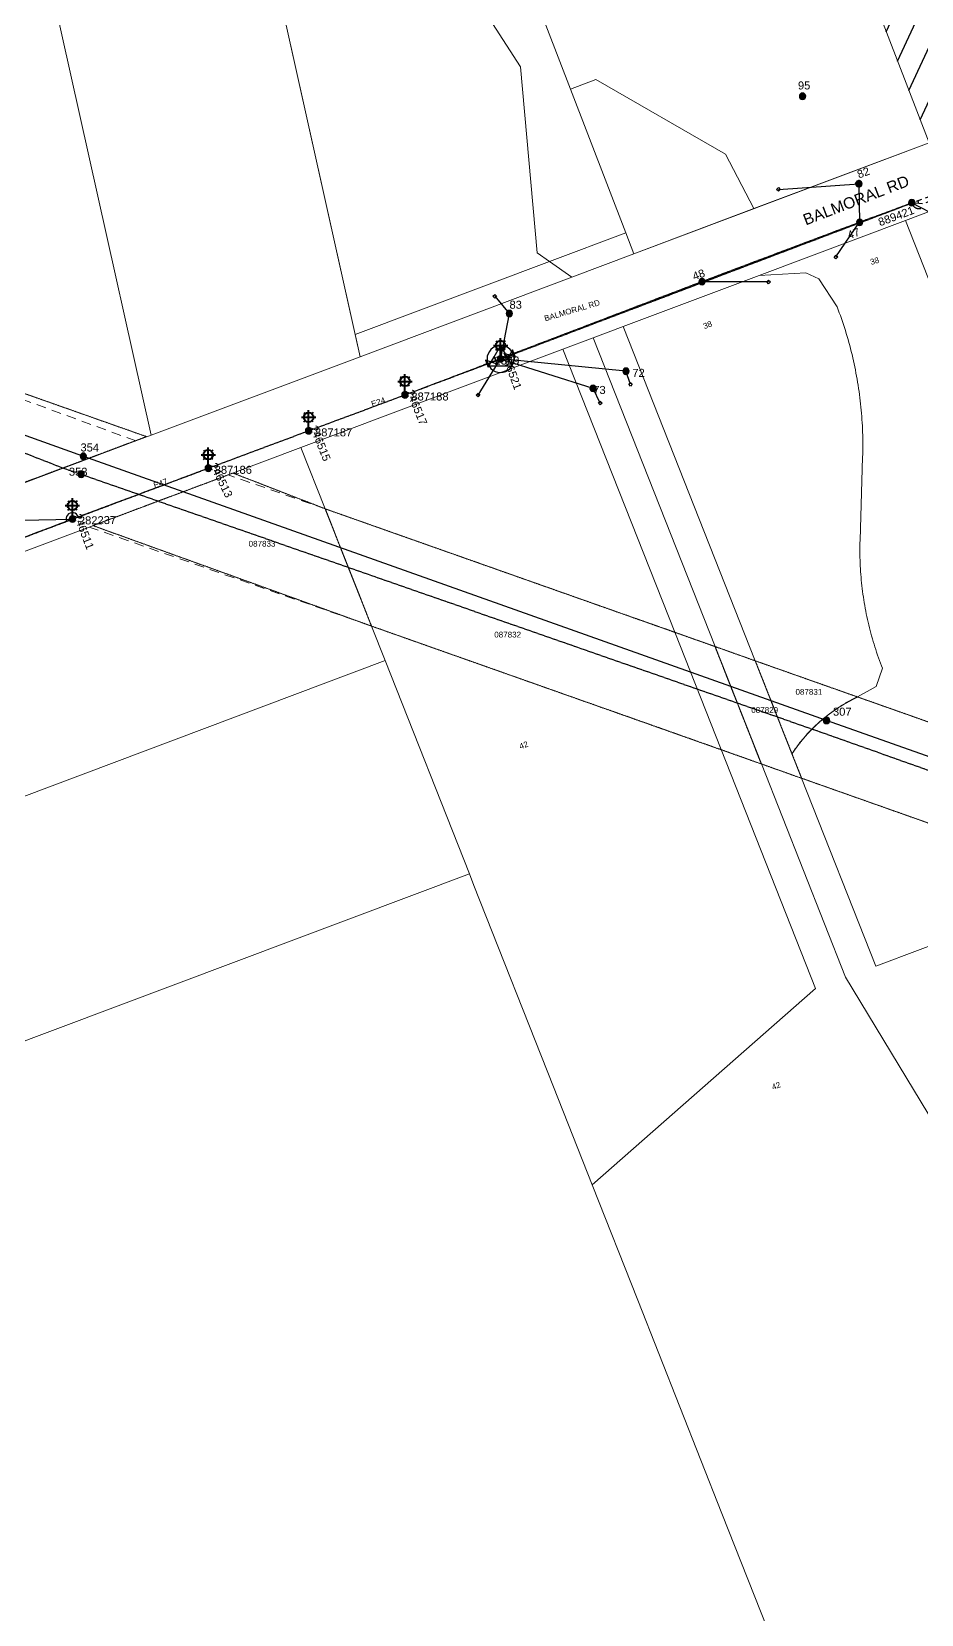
# Model space of a CAD drawing. Header units: metres. Extents: x 308616 to 310825, y 6264327 to 6267194.
# Drawn here: x 309333.1 to 309611.2, y 6266095.9 to 6266590.4 of the extents above; entities that cross this region are included whole.
import ezdxf
from ezdxf.enums import TextEntityAlignment as Align

# ---------------------------------------------------------------- set-up
doc = ezdxf.new("R2010")
doc.units = ezdxf.units.M
for name, pattern in [('Cable Exist OH', [1, 1, 0]), ('Cable Exist UG', [8.2, 4, -1.2, 1.8, -1.2]), ('Dash', [5, 3, -2]), ('HIDDEN', [0.375, 0.25, -0.125]), ('HIDDEN2', [0.1875, 0.125, -0.0625])]:
    doc.linetypes.add(name, pattern=pattern)
doc.layers.get('0').update_dxf_attribs({"color": 6})
for name, color, linetype in [('_User Miscellaneous1', 7, 'Continuous'), ('_User Miscellaneous9', 7, 'Continuous'), ('Equip_LV_EXT', 7, 'Continuous'), ('Equip_SP_SL_EXT', 7, 'Continuous'), ('Mains_HV_EXT', 7, 'Continuous'), ('Mains_LV_EXT', 7, 'Continuous'), ('Mains_TR_EXT', 7, 'Continuous'), ('Services_SP_EXT', 7, 'Continuous'), ('Sub_SP_TR_HV_LV_EXT', 7, 'Continuous'), ('SupportsOH_SP_TR_HV_LV_SL_EXT', 7, 'Continuous'), ('Trench_SP_EXT', 7, 'Continuous')]:
    doc.layers.add(name, color=color, linetype=linetype)
for name, color, linetype, lineweight in [('Cadastre Easements_SP_EXT', 7, 'Continuous', 5), ('Cadastre Land Parcels_SP_EXT', 7, 'Continuous', 5), ('Cadastre Other Property_SP_EXT', 7, 'HIDDEN', 5), ('Cadastre Roads_SP_EXT', 7, 'Continuous', 5)]:
    doc.layers.add(name, color=color, linetype=linetype, lineweight=lineweight)
doc.styles.add('iecARIAL', font='arial.ttf', dxfattribs={"height": 2})
doc.styles.add('POLE_LABEL', font='arial.ttf')
doc.styles.get("Standard").update_dxf_attribs({"font": 'arial.ttf'})
doc.linetypes.add('Cable P UG', pattern='A,6,-0.5,["P",Standard,S=1.7,R=0,X=0.5,Y=-1],-2.9', length=9.4)

# ---------------------------------------------------------------- blocks, each defined once
blk = doc.blocks.new('SUB_POLE_EXT')
blk.add_wipeout([(0, 4.22), (0.42, 4.2), (0.83, 4.14), (1.21, 4.05), (1.62, 3.9), (1.99, 3.72), (2.35, 3.51), (2.68, 3.26), (2.99, 2.99), (3.28, 2.66), (3.52, 2.34), (3.76, 1.92), (3.9, 1.62), (4.04, 1.23), (4.18, 0.63), (4.22, 0), (4.18, -0.61), (4.06, -1.15), (3.9, -1.62), (3.58, -2.24), (3.22, -2.73), (2.97, -3.01), (2.68, -3.26), (2.36, -3.5), (2, -3.72), (1.64, -3.89), (1.25, -4.03), (0.82, -4.14), (0.42, -4.2), (0, -4.22), (-0.41, -4.2), (-0.8, -4.15), (-1.21, -4.05), (-1.62, -3.9), (-1.99, -3.73), (-2.35, -3.51), (-2.68, -3.26), (-2.96, -3.02), (-3.23, -2.72), (-3.51, -2.35), (-3.71, -2.01), (-3.91, -1.6), (-4.05, -1.21), (-4.16, -0.76), (-4.22, -0.14), (-4.21, 0.39), (-4.14, 0.83), (-4.03, 1.27), (-3.9, 1.63), (-3.71, 2.02), (-3.5, 2.37), (-3.28, 2.67), (-2.99, 2.99), (-2.68, 3.27), (-2.33, 3.52), (-1.98, 3.73), (-1.63, 3.9), (-1.2, 4.05), (-0.78, 4.15), (-0.4, 4.21)])
blk.add_line((2.16, 0.48), (2.16, 0.48, 0))
blk.add_lwpolyline([(-4.22, 0, 1), (4.22, 0, 1)], format="xyb", close=True)
blk.add_lwpolyline([(2.14, 0.52), (0, 4.22), (-3.66, -2.11), (3.66, -2.11)], close=True)
for tag, height, flags, p in [('STREET_CODE', 0.2, 9, (1.5, 0)), ('ASSET_NUM', 2.5, 8, (2, 2)), ('CONSTRUCTED_VOLTAGE', 0.2, 9, (1.5, -0.2)), ('OPERATING_VOLTAGE', 0.2, 9, (1.5, -0.6)), ('OPERATED_BY', 0.2, 9, (1.5, -0.8)), ('ORIENTATION', 0.2, 9, (1.5, -1.2)), ('OWNED_BY', 0.2, 9, (1.5, -1.4)), ('SECONDARY_VOLTAGE', 0.2, 9, (1.5, -1.6)), ('STATE', 0.2, 9, (1.5, -1.8)), ('SUBSTATION_TYPE', 0.2, 9, (1.5, -2)), ('STREETNAME', 0.2, 9, (1.5, -2.8)), ('SUBURB', 0.2, 9, (1.5, -3)), ('Z', 0.2, 1, (1.5, -3.4)), ('NO_PHASES', 0.2, 9, (1.5, -0.4)), ('MAINTAINED_BY', 0.2, 9, (1.5, -1)), ('USAGE', 0.2, 9, (1.5, -2.2)), ('LEGEND', 0.2, 9, (1.5, -2.4)), ('LOCATION', 0.2, 9, (1.5, -2.6)), ('NOTES', 0.2, 9, (1.5, -3.2))]:
    blk.add_attdef(tag, text='', height=height, dxfattribs=dict(flags=flags)).set_placement(p, align=Align.MIDDLE_LEFT)
blk = doc.blocks.new('LV_OH_LINKS_DISTFUSE_EXT')
for p, q in [((0, 0), (0.96, 0)), ((3.84, 0), (4.8, 0))]:
    blk.add_line(p, q)
blk.add_lwpolyline([(3.84, -1.2), (3.84, 1.2), (0.96, -1.2), (0.96, 1.2)], close=True)
at = {"flags": 9}
for tag, p in [('ACTUAL_STATUS', (0, 0)), ('CONSTRUCTED_VOLTAGE', (0, -0.2)), ('OPERATING_VOLTAGE', (0, -0.6)), ('ORIENTATION', (0, -0.8)), ('OWNED_BY', (0, -1)), ('STATE', (0, -1.2)), ('SWITCH_TYPE', (0, -1.4)), ('NO_PHASES', (0, -0.4)), ('USAGE', (0, -1.6)), ('NOTES', (0, -1.8))]:
    blk.add_attdef(tag, text='', height=0.2, dxfattribs=at).set_placement(p, align=Align.MIDDLE_LEFT)
at = {"flags": 1}
blk.add_attdef('Z', (0, 0), '', height=0.2, dxfattribs=at)
blk = doc.blocks.new('SL_LANTERN_EXT')
at = {"lineweight": 40}
for p, q in [((-1.46, 5.68), (-1.06, 5.28)), ((0, 1.97), (0, 6.47)), ((1.46, 5.68), (1.06, 5.28)), ((-2.25, 4.22), (2.25, 4.22)), ((-1.46, 2.76), (-1.06, 3.16)), ((0, 0), (0, 2.72)), ((1.46, 2.76), (1.06, 3.16))]:
    blk.add_line(p, q, dxfattribs=at)
blk.add_circle((0, 4.22), 1.5, dxfattribs=at)
at = {"style": 'iecARIAL', "flags": 8}
blk.add_attdef('ASSET_NUM', (1.5, 1.5), '', height=2.5, dxfattribs=at)
for tag, p, height, flags in [('OPERATING_VOLTAGE', (0.98, -1.65), 0.2, 9), ('ORIENTATION', (0.98, -1.85), 0.2, 9), ('OWNED_BY', (0.98, -2.05), 0.2, 9), ('STATE', (0.98, -2.25), 0.2, 9), ('CONSTRUCTED_VOLTAGE', (0.98, -0.65), 0.2, 9), ('CONTROL_TYPE', (0.98, -0.85), 0.2, 9), ('LANTERN_PURPOSE', (0.98, -1.05), 0.2, 9), ('LANTERN_TYPE', (0.98, -1.25), 0.2, 9), ('NO_PHASES', (0.98, -1.45), 0.2, 9), ('USAGE', (0.98, -2.45), 0.2, 9), ('CEXIST', (0.98, -2.65), 0.2, 9), ('CNEW', (0.98, -2.85), 0.2, 9), ('CNUMBER', (0.98, -3.05), 0.2, 9), ('CREMOVE', (0.98, -3.25), 0.2, 9), ('CREPLACE', (0.98, -3.45), 0.2, 9), ('LKINGHEIGHT', (0.98, -3.65), 0.2, 9), ('LBRACKET', (0.98, -3.85), 0.2, 9), ('LBRACKETVOCAB', (0.98, -4.05), 0.2, 9), ('LCATEGORY', (0.98, -4.25), 0.2, 9), ('LCHARGE1', (0.98, -4.45), 0.2, 9), ('LCHARGE1PERCENT', (0.98, -4.65), 0.2, 9), ('LCHARGE2', (0.98, -4.85), 0.2, 9), ('LCHARGE2PERCENT', (0.98, -5.05), 0.2, 9), ('LNUMBER', (2.18, -3.25), 2.5, 8), ('STREETNAME', (0.98, -9.25), 0.2, 9), ('SUBURB', (0.98, -9.45), 0.2, 1), ('LCHARGE3', (0.98, -5.25), 0.2, 9), ('LCHARGE3PERCENT', (0.98, -5.45), 0.2, 9), ('LEXIST', (0.98, -5.65), 0.2, 9), ('LLAMP', (0.98, -5.85), 0.2, 9), ('LLAMPVOCAB', (0.98, -6.05), 0.2, 9), ('LMAST', (0.98, -6.25), 0.2, 9), ('LMASTVOCAB', (0.98, -6.45), 0.2, 9), ('LNEW', (0.98, -6.65), 0.2, 9), ('LANTNUMBER', (0.98, -6.85), 0.2, 9), ('LOUTREACH', (0.98, -7.25), 0.2, 9), ('LOUTREACHVOCAB', (0.98, -7.45), 0.2, 9), ('LRATECODE', (0.98, -7.65), 0.2, 9), ('LREMOVE', (0.98, -7.85), 0.2, 9), ('LREPLACE', (0.98, -8.05), 0.2, 9), ('LTYPE', (0.98, -8.25), 0.2, 9), ('LTYPEVOCAB', (0.98, -8.45), 0.2, 9), ('LEGEND', (0.98, -8.65), 0.2, 9), ('LOCATION', (0.98, -8.85), 0.2, 9), ('NOTES', (0.98, -9.05), 0.2, 9)]:
    blk.add_attdef(tag, p, '', height=height, dxfattribs=dict(flags=flags))
blk = doc.blocks.new('CCP_EXT')
blk.add_wipeout([(0, 0.57), (0.57, 0), (0, -0.57), (-0.57, 0)])
blk.add_lwpolyline([(-0.57, 0), (0, 0.57), (0.57, 0), (0, -0.57), (-0.57, 0)])
at = {"flags": 1}
blk.add_attdef('Z', (0, 0), '', height=0.2, dxfattribs=at)
at = {"flags": 9}
for tag, p in [('CCP_TYPE', (0, 0)), ('CONSTRUCTED_VOLTAGE', (0, -0.2)), ('OPERATING_VOLTAGE', (0, -0.6)), ('ORIENTATION', (0, -0.8)), ('OWNED_BY', (0, -1)), ('STATE', (0, -1.8)), ('NO_PHASES', (0, -0.4)), ('USAGE', (0, -1.2)), ('LEGEND', (0, -1.4)), ('LIFE_SUPPORT', (0, -1.6)), ('NOTES', (0, -2))]:
    blk.add_attdef(tag, text='', height=0.2, dxfattribs=at).set_placement(p, align=Align.MIDDLE_LEFT)
blk = doc.blocks.new('POLE_EXT')
blk.add_hatch(color=256).paths.add_polyline_path([(-1, 0, 1), (1, 0, 1)])
blk.add_lwpolyline([(-1, 0, 1), (1, 0, 1)], format="xyb", close=True)
for tag, height, flags, p in [('pNumber', 2.5, 8, (-17.84, 2.07)), ('OWNED_BY', 0.2, 9, (1.35, -0.4)), ('SPECIAL_USE', 0.2, 9, (1.35, -0.8)), ('STATE', 0.2, 9, (1.35, -1)), ('cLV', 0.2, 9, (1.35, -1.4)), ('hDepth', 0.2, 9, (1.35, -1.6)), ('hDia', 0.2, 9, (1.35, -1.8)), ('cHV', 0.2, 9, (1.35, -2)), ('cLinedev', 0.2, 9, (1.35, -3.4)), ('pExisting', 0.2, 9, (1.35, -3.8)), ('pFooting', 0.2, 9, (1.35, -4.4)), ('pNew', 0.2, 9, (1.35, -4.6)), ('pRelocate', 0.2, 9, (1.35, -5)), ('PARENT', 0.2, 9, (1.35, -0.6)), ('USAGE', 0.2, 9, (1.35, -1.2)), ('LBRACKET', 0.2, 9, (1.35, -2.2)), ('LExisting', 0.2, 9, (1.35, -2.4)), ('LANTNUMBER', 0.2, 9, (1.35, -2.6)), ('LOther', 0.2, 9, (1.35, -2.8)), ('LRemove', 0.2, 9, (1.35, -3)), ('LEGEND', 0.2, 9, (1.35, -3.2)), ('LOCATION', 0.2, 9, (1.35, -3.6)), ('PFNUMBER', 0.2, 9, (1.35, -4)), ('NEWPFNUMBER', 0.2, 9, (1.35, -4.2)), ('pRemove', 0.2, 9, (1.35, -5.2)), ('pReplace', 0.2, 9, (1.35, -5.4)), ('pStay', 0.2, 9, (1.35, -5.6)), ('pType', 0.2, 9, (1.35, -5.8)), ('cspan', 0.2, 9, (1.35, -6)), ('STREETNAME', 0.2, 9, (1.35, -6.2)), ('SUBURB', 0.2, 9, (1.35, -6.4)), ('OPERATED_BY', 0.2, 9, (1.36, -7.01)), ('NOTES', 0.2, 9, (1.35, -6.6)), ('MAINTAINED_BY', 0.2, 9, (1.36, -6.81))]:
    blk.add_attdef(tag, text='', height=height, dxfattribs=dict(flags=flags)).set_placement(p, align=Align.MIDDLE_LEFT)
at = {"style": 'POLE_LABEL'}
for tag, height, flags, p in [('STRUCTURE_PLANT_NUMBER', 0.2, 9, (1.35, 0.03)), ('ASSET_NUM', 2.5, 8, (2, 2)), ('STREET_CODE', 0.2, 9, (1.35, -0.2))]:
    blk.add_attdef(tag, text='', height=height, dxfattribs=dict(at, flags=flags)).set_placement(p, align=Align.MIDDLE_LEFT)
at = {"flags": 1}
blk.add_attdef('Z', (1.35, -7.33), '', height=0.2, dxfattribs=at)

msp = doc.modelspace()

# ---------------------------------------------------------------- hatches: boundary and pattern name
at = {"layer": '_User Miscellaneous1'}
h = msp.add_hatch(dxfattribs=at)
h.set_pattern_fill('JIS_WOOD', color=256, scale=10, angle=20, style=0)
h.paths.add_polyline_path([(309705.92, 6266590.27), (309602.97, 6266857.48), (309510.13, 6266824.34), (309613.64, 6266555.71)])

# ---------------------------------------------------------------- linework, layer by layer
at = {"layer": '_User Miscellaneous9', "linetype": 'Cable Exist OH'}
msp.add_lwpolyline([(309608.38, 6266536.89), (309591.95, 6266530.85)], dxfattribs=at)
at = {"layer": 'Cadastre Easements_SP_EXT', "linetype": 'Dash'}
msp.add_lwpolyline([(309074.56, 6266636.84), (309078.17, 6266627.41), (309105.42, 6266556.26), (309107.25, 6266551.5), (309140.07, 6266512.98), (309255.56, 6266470.76), (309322.39, 6266446.32), (309365.66, 6266462.56), (309245.88, 6266506.37), (309158.54, 6266538.31), (309134.25, 6266566.81), (309081.44, 6266628.78), (309074.56, 6266636.84)], close=True, dxfattribs=at)
msp.add_lwpolyline([(310074.02, 6266211.62), (310051.36, 6266220.14), (309929.07, 6266263.33), (309803.06, 6266307.79), (309676.99, 6266352.28), (309559.32, 6266393.82), (309546.73, 6266398.29), (309534.15, 6266402.78), (309424.86, 6266441.32), (309394.53, 6266451.95), (309351.06, 6266435.64), (309351.06, 6266435.64), (309439.35, 6266404.67), (309548.65, 6266366.09), (309561.22, 6266361.6), (309573.82, 6266357.12), (309666.33, 6266324.43), (309691.51, 6266315.54), (309817.6, 6266271), (309943.62, 6266226.48), (310029.33, 6266196.18), (310159.03, 6266150.78)], dxfattribs=at)
at = {"layer": 'Cadastre Land Parcels_SP_EXT', "linetype": 'Continuous'}
for points in [[(309705.92, 6266590.27), (309602.97, 6266857.48), (309510.13, 6266824.34), (309613.64, 6266555.71), (309705.92, 6266590.27)], [(309510.13, 6266824.34), (309469.54, 6266809.86), (309433.24, 6266796.91), (309417.26, 6266791.21), (309501.59, 6266572.43), (309509.48, 6266575.46), (309550.03, 6266552.1), (309558.85, 6266535.12), (309613.64, 6266555.71), (309510.13, 6266824.34)], [(309518.88, 6266527.56), (309501.59, 6266572.43), (309417.26, 6266791.21), (309384.09, 6266779.07), (309385.35, 6266760.55), (309405.71, 6266709.6), (309450.9, 6266648.84), (309455.12, 6266619.71), (309469.56, 6266604.81), (309485.97, 6266579.44), (309491.18, 6266521.3), (309494.99, 6266518.62), (309518.88, 6266527.56)], [(309494.99, 6266518.62), (309491.18, 6266521.3), (309485.97, 6266579.44), (309469.56, 6266604.81), (309455.12, 6266619.71), (309450.9, 6266648.84), (309405.71, 6266709.6), (309385.35, 6266760.55), (309384.09, 6266779.07), (309372.02, 6266774.66), (309434.25, 6266495.8), (309494.99, 6266518.62)], [(309435.8, 6266488.86), (309372.02, 6266774.66), (309306.64, 6266750.75), (309312.27, 6266725.47), (309331.53, 6266639.01), (309370.5, 6266464.37), (309435.8, 6266488.86)], [(309322.39, 6266446.32), (309365.66, 6266462.56), (309370.5, 6266464.37), (309331.53, 6266639.01), (309220.82, 6266598.51), (309245.88, 6266506.37), (309255.56, 6266470.75), (309267.78, 6266425.83), (309322.39, 6266446.32)], [(309558.85, 6266535.12), (309550.03, 6266552.1), (309509.48, 6266575.46), (309501.59, 6266572.43), (309518.88, 6266527.56), (309521.39, 6266521.04), (309558.85, 6266535.12)], [(309625.08, 6266538.46), (309606.24, 6266531.37), (309676.99, 6266352.28), (309685.2, 6266331.5), (309691.51, 6266315.54), (309774.2, 6266106.36), (309845.66, 6266132.93), (309868.99, 6266140.98), (309817.6, 6266271), (309803.06, 6266307.79), (309774.62, 6266379.76), (309698.98, 6266351.38), (309625.08, 6266538.46)], [(309521.39, 6266521.04), (309518.88, 6266527.56), (309494.99, 6266518.62), (309501.93, 6266513.72), (309521.39, 6266521.04)], [(309571.14, 6266365.27), (309571.48, 6266365.78), (309571.84, 6266366.28), (309572.19, 6266366.78), (309572.56, 6266367.28), (309572.93, 6266367.77), (309573.3, 6266368.26), (309573.68, 6266368.74), (309574.07, 6266369.22), (309574.47, 6266369.69), (309574.87, 6266370.15), (309575.28, 6266370.61), (309575.69, 6266371.07), (309576.11, 6266371.52), (309576.53, 6266371.97), (309576.96, 6266372.41), (309577.4, 6266372.84), (309577.84, 6266373.27), (309578.28, 6266373.69), (309578.73, 6266374.11), (309579.19, 6266374.52), (309579.65, 6266374.93), (309580.12, 6266375.32), (309580.59, 6266375.72), (309581.07, 6266376.11), (309581.55, 6266376.49), (309582.04, 6266376.86), (309582.53, 6266377.23), (309583.03, 6266377.59), (309583.53, 6266377.95), (309584.04, 6266378.3), (309584.55, 6266378.64), (309585.06, 6266378.98), (309585.58, 6266379.31), (309586.1, 6266379.63), (309586.63, 6266379.95), (309587.16, 6266380.26), (309587.7, 6266380.56), (309591.26, 6266382.55), (309597.16, 6266385.84), (309599.11, 6266391.48), (309598.78, 6266392.3), (309598.46, 6266393.14), (309598.15, 6266393.97), (309597.85, 6266394.81), (309597.56, 6266395.64), (309597.27, 6266396.49), (309596.99, 6266397.33), (309596.71, 6266398.18), (309596.45, 6266399.03), (309596.19, 6266399.88), (309595.94, 6266400.73), (309595.7, 6266401.59), (309595.46, 6266402.44), (309595.24, 6266403.3), (309595.02, 6266404.17), (309594.81, 6266405.03), (309594.6, 6266405.9), (309594.4, 6266406.76), (309594.22, 6266407.63), (309594.03, 6266408.5), (309593.86, 6266409.38), (309593.7, 6266410.25), (309593.54, 6266411.13), (309593.39, 6266412), (309593.25, 6266412.88), (309593.11, 6266413.76), (309592.98, 6266414.64), (309592.87, 6266415.52), (309592.76, 6266416.4), (309592.65, 6266417.29), (309592.56, 6266418.17), (309592.47, 6266419.06), (309592.39, 6266419.94), (309592.32, 6266420.83), (309592.26, 6266421.72), (309592.2, 6266422.61), (309592.16, 6266423.49), (309592.12, 6266424.38), (309592.08, 6266425.27), (309592.06, 6266426.16), (309592.04, 6266427.05), (309592.04, 6266427.94), (309592.04, 6266428.83), (309592.04, 6266429.72), (309592.06, 6266430.61), (309592.08, 6266431.5), (309592.89, 6266457.47), (309592.92, 6266458.45), (309592.94, 6266459.43), (309592.95, 6266460.41), (309592.95, 6266461.38), (309592.94, 6266462.36), (309592.93, 6266463.34), (309592.91, 6266464.32), (309592.88, 6266465.3), (309592.84, 6266466.28), (309592.8, 6266467.26), (309592.74, 6266468.23), (309592.68, 6266469.21), (309592.61, 6266470.19), (309592.54, 6266471.16), (309592.45, 6266472.14), (309592.36, 6266473.11), (309592.26, 6266474.09), (309592.15, 6266475.06), (309592.03, 6266476.03), (309591.91, 6266477), (309591.78, 6266477.97), (309591.63, 6266478.94), (309591.49, 6266479.91), (309591.33, 6266480.87), (309591.17, 6266481.84), (309590.99, 6266482.8), (309590.81, 6266483.76), (309590.63, 6266484.72), (309590.43, 6266485.68), (309590.23, 6266486.64), (309590.02, 6266487.6), (309589.8, 6266488.55), (309589.57, 6266489.5), (309589.34, 6266490.45), (309589.09, 6266491.4), (309588.84, 6266492.35), (309588.59, 6266493.29), (309588.32, 6266494.23), (309588.05, 6266495.17), (309587.77, 6266496.11), (309587.48, 6266497.04), (309587.18, 6266497.98), (309586.88, 6266498.91), (309586.57, 6266499.83), (309586.25, 6266500.76), (309585.92, 6266501.68), (309585.59, 6266502.6), (309585.25, 6266503.52), (309584.9, 6266504.43), (309579.21, 6266513.23), (309575.12, 6266515.09), (309560.51, 6266514.22), (309518.05, 6266498.3), (309559.32, 6266393.82), (309570.8, 6266364.76), (309571.14, 6266365.27)], [(309573.82, 6266357.13), (309559.32, 6266393.82), (309518.05, 6266498.3), (309508.61, 6266494.78), (309546.73, 6266398.29), (309561.22, 6266361.6), (309587.56, 6266294.93), (309715.12, 6266084.4), (309721.04, 6266086.6), (309774.2, 6266106.36), (309691.51, 6266315.54), (309685.2, 6266331.5), (309666.33, 6266324.43), (309596.99, 6266298.45), (309573.82, 6266357.13)], [(309653.39, 6266061.44), (309715.12, 6266084.4), (309587.56, 6266294.93), (309561.22, 6266361.6), (309546.73, 6266398.29), (309508.61, 6266494.78), (309499.19, 6266491.24), (309534.15, 6266402.78), (309548.65, 6266366.09), (309578.16, 6266291.42), (309508.36, 6266230.05), (309522.59, 6266194.05), (309548.91, 6266127.43), (309575.24, 6266060.81), (309585.01, 6266036.08), (309653.39, 6266061.44)], [(309443.59, 6266393.92), (309439.35, 6266404.67), (309424.86, 6266441.32), (309417.28, 6266460.49), (309394.53, 6266451.95), (309351.06, 6266435.64), (309228.6, 6266389.67), (309236.84, 6266368.86), (309243.86, 6266349.09), (309254.64, 6266322.94), (309443.59, 6266393.92)], [(309469.93, 6266327.3), (309443.59, 6266393.92), (309254.64, 6266322.94), (309257.11, 6266316.94), (309271.18, 6266286.42), (309286.22, 6266258.3), (309469.93, 6266327.3)]]:
    msp.add_lwpolyline(points, close=True, dxfattribs=at)
msp.add_lwpolyline([(309676.99, 6266352.28), (309606.24, 6266531.37), (309606.24, 6266531.37), (309560.51, 6266514.22), (309575.12, 6266515.09), (309579.21, 6266513.23), (309584.9, 6266504.43), (309585.25, 6266503.52), (309585.59, 6266502.6), (309585.92, 6266501.68), (309586.25, 6266500.76), (309586.57, 6266499.83), (309586.88, 6266498.91), (309587.18, 6266497.98), (309587.48, 6266497.04), (309587.77, 6266496.11), (309588.05, 6266495.17), (309588.32, 6266494.23), (309588.59, 6266493.29), (309588.84, 6266492.35), (309589.09, 6266491.4), (309589.34, 6266490.45), (309589.57, 6266489.5), (309589.8, 6266488.55), (309590.02, 6266487.6), (309590.23, 6266486.64), (309590.43, 6266485.68), (309590.63, 6266484.72), (309590.81, 6266483.76), (309590.99, 6266482.8), (309591.17, 6266481.84), (309591.33, 6266480.87), (309591.49, 6266479.91), (309591.63, 6266478.94), (309591.78, 6266477.97), (309591.91, 6266477), (309592.03, 6266476.03), (309592.15, 6266475.06), (309592.26, 6266474.09), (309592.36, 6266473.11), (309592.45, 6266472.14), (309592.54, 6266471.16), (309592.61, 6266470.19), (309592.68, 6266469.21), (309592.74, 6266468.23), (309592.8, 6266467.26), (309592.84, 6266466.28), (309592.88, 6266465.3), (309592.91, 6266464.32), (309592.93, 6266463.34), (309592.94, 6266462.36), (309592.95, 6266461.38), (309592.95, 6266460.41), (309592.94, 6266459.43), (309592.92, 6266458.45), (309592.89, 6266457.47), (309592.08, 6266431.5), (309592.06, 6266430.61), (309592.04, 6266429.72), (309592.04, 6266428.83), (309592.04, 6266427.94), (309592.04, 6266427.05), (309592.06, 6266426.16), (309592.08, 6266425.27), (309592.12, 6266424.38), (309592.16, 6266423.49), (309592.2, 6266422.61), (309592.26, 6266421.72), (309592.32, 6266420.83), (309592.39, 6266419.94), (309592.47, 6266419.06), (309592.56, 6266418.17), (309592.65, 6266417.29), (309592.76, 6266416.4), (309592.87, 6266415.52), (309592.98, 6266414.64), (309593.11, 6266413.76), (309593.25, 6266412.88), (309593.39, 6266412), (309593.54, 6266411.13), (309593.7, 6266410.25), (309593.86, 6266409.38), (309594.03, 6266408.5), (309594.22, 6266407.63), (309594.4, 6266406.76), (309594.6, 6266405.9), (309594.81, 6266405.03), (309595.02, 6266404.17), (309595.24, 6266403.3), (309595.46, 6266402.44), (309595.7, 6266401.59), (309595.94, 6266400.73), (309596.19, 6266399.88), (309596.45, 6266399.03), (309596.71, 6266398.18), (309596.99, 6266397.33), (309597.27, 6266396.49), (309597.56, 6266395.64), (309597.85, 6266394.81), (309598.15, 6266393.97), (309598.46, 6266393.14), (309598.78, 6266392.3), (309599.11, 6266391.48), (309597.16, 6266385.84), (309591.26, 6266382.55), (309587.7, 6266380.56), (309587.16, 6266380.26), (309586.63, 6266379.95), (309586.1, 6266379.63), (309585.58, 6266379.31), (309585.06, 6266378.98), (309584.55, 6266378.64), (309584.04, 6266378.3), (309583.53, 6266377.95), (309583.03, 6266377.59), (309582.53, 6266377.23), (309582.04, 6266376.86), (309581.55, 6266376.49), (309581.07, 6266376.11), (309580.59, 6266375.72), (309580.12, 6266375.32), (309579.65, 6266374.93), (309579.19, 6266374.52), (309578.73, 6266374.11), (309578.28, 6266373.69), (309577.84, 6266373.27), (309577.4, 6266372.84), (309576.96, 6266372.41), (309576.53, 6266371.97), (309576.11, 6266371.52), (309575.69, 6266371.07), (309575.28, 6266370.61), (309574.87, 6266370.15), (309574.47, 6266369.69), (309574.07, 6266369.22), (309573.68, 6266368.74), (309573.3, 6266368.26), (309572.93, 6266367.77), (309572.56, 6266367.28), (309572.19, 6266366.78), (309571.84, 6266366.28), (309571.48, 6266365.78), (309571.14, 6266365.27), (309570.8, 6266364.76), (309573.82, 6266357.12), (309596.99, 6266298.45), (309666.33, 6266324.43)], dxfattribs=at)
at = {"layer": 'Cadastre Other Property_SP_EXT', "linetype": 'HIDDEN2'}
for points in [[(309074.71, 6266636.51), (309106.9, 6266552.49), (309140.93, 6266512.55), (309325.28, 6266447.5), (309368.98, 6266463.89), (309158.53, 6266538.16), (309074.71, 6266636.51)], [(309352.26, 6266436.07), (309439.35, 6266404.67), (309424.86, 6266441.32), (309396.04, 6266452.49), (309352.26, 6266436.07)], [(309424.86, 6266441.32), (309439.35, 6266404.67), (309561.22, 6266361.6), (309546.73, 6266398.29), (309424.86, 6266441.32)], [(309546.73, 6266398.29), (309561.22, 6266361.6), (309573.82, 6266357.12), (309559.32, 6266393.82), (309546.73, 6266398.29)]]:
    msp.add_lwpolyline(points, close=True, dxfattribs=at)
for points in [[(309559.32, 6266393.82), (309570.8, 6266364.76), (309570.8, 6266364.76, -0.136228), (309591.26, 6266382.55), (309591.26, 6266382.55), (309559.32, 6266393.82)], [(309666.33, 6266324.43), (309685.2, 6266331.5), (309676.99, 6266352.28), (309591.26, 6266382.55), (309591.26, 6266382.55, 0.136679), (309570.8, 6266364.76), (309570.8, 6266364.76), (309573.82, 6266357.13), (309666.33, 6266324.43)]]:
    msp.add_lwpolyline(points, format="xyb", close=True, dxfattribs=at)
at = {"layer": 'Mains_HV_EXT', "linetype": 'Cable Exist UG'}
msp.add_lwpolyline([(309640.08, 6266547.25), (309624.02, 6266541.26), (309611.62, 6266536.6), (309608.27, 6266536.98)], dxfattribs=at)
at = {"layer": 'Mains_HV_EXT', "linetype": 'Continuous'}
msp.add_lwpolyline([(309610.26, 6266536.8, 0.329794), (309610.16, 6266537.61)], format="xyb", dxfattribs=at)
at = {"layer": 'Mains_LV_EXT', "linetype": 'Cable Exist UG'}
msp.add_lwpolyline([(309624.49, 6266540.34), (309626.76, 6266541.15), (309626.76, 6266541.15), (309623.93, 6266542.41), (309608.2, 6266536.9)], dxfattribs=at)
at = {"layer": 'Mains_LV_EXT', "linetype": 'Cable Exist OH'}
for points in [[(309419.67, 6266465.71), (309449.79, 6266476.92)], [(309388.31, 6266454.01), (309419.67, 6266465.71)], [(309345.84, 6266438.08), (309388.31, 6266454.01)], [(309317.06, 6266427.27), (309345.84, 6266438.08)]]:
    msp.add_lwpolyline(points, dxfattribs=at)
at = {"layer": 'Mains_LV_EXT', "linetype": 'Continuous'}
msp.add_lwpolyline([(309347.71, 6266438.78, 1.024224), (309343.97, 6266437.37)], format="xyb", dxfattribs=at)
at = {"layer": 'Services_SP_EXT'}
for points in [[(309617.05, 6266532.37), (309608.2, 6266536.9)], [(309305.65, 6266444.83), (309308.96, 6266437.4), (309345.84, 6266438.08)]]:
    msp.add_lwpolyline(points, dxfattribs=at)
at = {"layer": 'Trench_SP_EXT', "linetype": 'Cable Exist UG'}
msp.add_lwpolyline([(309608.27, 6266536.98, 0.449084), (309611.05, 6266535.21)], format="xyb", dxfattribs=at)

# ---------------------------------------------------------------- block references
at = {"layer": 'Equip_SP_SL_EXT'}
ref = msp.add_blockref('SL_LANTERN_EXT', (309449.79, 6266476.92), dxfattribs=at)
ref.add_attrib('ASSET_NUM', '246517', dxfattribs={"layer": '0', "height": 2.5, "rotation": 292.2902, "style": 'iecARIAL'}).set_placement((309451.29, 6266478.42), align=Align.MIDDLE_LEFT)
ref = msp.add_blockref('SL_LANTERN_EXT', (309419.67, 6266465.71), dxfattribs=at)
ref.add_attrib('ASSET_NUM', '246515', dxfattribs={"layer": '0', "height": 2.5, "rotation": 292.0134, "style": 'iecARIAL'}).set_placement((309421.17, 6266467.21), align=Align.MIDDLE_LEFT)
ref = msp.add_blockref('SL_LANTERN_EXT', (309388.29, 6266454), dxfattribs=at)
ref.add_attrib('ASSET_NUM', '246513', dxfattribs={"layer": '0', "height": 2.5, "rotation": 296.3388, "style": 'iecARIAL'}).set_placement((309389.79, 6266455.5), align=Align.MIDDLE_LEFT)
ref = msp.add_blockref('SL_LANTERN_EXT', (309345.84, 6266438.15), dxfattribs=at)
ref.add_attrib('ASSET_NUM', '246511', dxfattribs={"layer": '0', "height": 2.5, "rotation": 291.0379, "style": 'iecARIAL'}).set_placement((309347.34, 6266439.65), align=Align.MIDDLE_LEFT)
at = {"layer": 'Sub_SP_TR_HV_LV_EXT'}
ref = msp.add_blockref('SUB_POLE_EXT', (309479.68, 6266488.15), dxfattribs=at)
ref.add_attrib('ASSET_NUM', '2365', dxfattribs={"layer": '0', "height": 2.5}).set_placement((309481.68, 6266488.9), align=Align.TOP_CENTER)
at = {"layer": 'SupportsOH_SP_TR_HV_LV_SL_EXT'}
ref = msp.add_blockref('POLE_EXT', (309574.1, 6266570.23), dxfattribs=at)
ref.add_attrib('ASSET_NUM', '95', dxfattribs={"layer": '0', "height": 2.5, "style": 'POLE_LABEL'}).set_placement((309576.54, 6266573.62), align=Align.MIDDLE_RIGHT)
ref = msp.add_blockref('POLE_EXT', (309591.69, 6266542.91), dxfattribs=dict(at, rotation=20.60113019495395))
ref.add_attrib('ASSET_NUM', '82', dxfattribs={"layer": '0', "height": 2.5, "rotation": 20.6011, "style": 'POLE_LABEL'}).set_placement((309594.94, 6266547.04), align=Align.MIDDLE_RIGHT)
ref = msp.add_blockref('POLE_EXT', (309608.27, 6266536.98), dxfattribs=at)
ref.add_attrib('ASSET_NUM', '889421', dxfattribs={"layer": '0', "height": 2.5, "rotation": 20.2019, "style": 'POLE_LABEL'}).set_placement((309597.89, 6266530.77), align=Align.MIDDLE_LEFT)
ref = msp.add_blockref('POLE_EXT', (309591.95, 6266530.85), dxfattribs=at)
ref.add_attrib('ASSET_NUM', '47', dxfattribs={"layer": '0', "height": 2.5, "rotation": 20.2019, "style": 'POLE_LABEL'}).set_placement((309587.78, 6266527.83), align=Align.TOP_LEFT)
ref = msp.add_blockref('POLE_EXT', (309542.67, 6266512.3), dxfattribs=at)
ref.add_attrib('ASSET_NUM', '48', dxfattribs={"layer": '0', "height": 2.5, "rotation": 20.2019, "style": 'POLE_LABEL'}).set_placement((309539.37, 6266515.01), align=Align.TOP_LEFT)
ref = msp.add_blockref('POLE_EXT', (309482.42, 6266502.34), dxfattribs=at)
ref.add_attrib('ASSET_NUM', '83', dxfattribs={"layer": '0', "height": 2.5, "style": 'POLE_LABEL'}).set_placement((309484.42, 6266503.09), align=Align.BOTTOM_CENTER)
ref = msp.add_blockref('POLE_EXT', (309449.79, 6266476.92), dxfattribs=at)
ref.add_attrib('ASSET_NUM', '887188', dxfattribs={"layer": '0', "height": 2.5, "style": 'POLE_LABEL'}).set_placement((309451.79, 6266477.67), align=Align.TOP_LEFT)
ref = msp.add_blockref('POLE_EXT', (309419.67, 6266465.71), dxfattribs=at)
ref.add_attrib('ASSET_NUM', '887187', dxfattribs={"layer": '0', "height": 2.5, "style": 'POLE_LABEL'}).set_placement((309421.67, 6266466.46), align=Align.TOP_LEFT)
ref = msp.add_blockref('POLE_EXT', (309349.25, 6266457.74), dxfattribs=at)
ref.add_attrib('ASSET_NUM', '354', dxfattribs={"layer": '0', "height": 2.5, "rotation": 359.7351, "style": 'POLE_LABEL'}).set_placement((309351.25, 6266458.49), align=Align.BOTTOM_CENTER)
ref = msp.add_blockref('POLE_EXT', (309348.56, 6266452.15), dxfattribs=at)
ref.add_attrib('ASSET_NUM', '353', dxfattribs={"layer": '0', "height": 2.5, "rotation": 359.8439, "style": 'POLE_LABEL'}).set_placement((309350.56, 6266452.9), align=Align.MIDDLE_RIGHT)
ref = msp.add_blockref('POLE_EXT', (309388.31, 6266454.01), dxfattribs=at)
ref.add_attrib('ASSET_NUM', '887186', dxfattribs={"layer": '0', "height": 2.5, "style": 'POLE_LABEL'}).set_placement((309390.31, 6266454.76), align=Align.TOP_LEFT)
ref = msp.add_blockref('POLE_EXT', (309345.84, 6266438.15), dxfattribs=at)
ref.add_attrib('ASSET_NUM', '282237', dxfattribs={"layer": '0', "height": 2.5, "rotation": 1, "style": 'POLE_LABEL'}).set_placement((309347.84, 6266438.9), align=Align.TOP_LEFT)
ref = msp.add_blockref('POLE_EXT', (309581.58, 6266375.2), dxfattribs=at)
ref.add_attrib('ASSET_NUM', '307', dxfattribs={"layer": '0', "height": 2.5, "rotation": 359.4287, "style": 'POLE_LABEL'}).set_placement((309583.58, 6266375.95), align=Align.BOTTOM_LEFT)

# ---------------------------------------------------------------- texts
at = {"layer": 'Cadastre Land Parcels_SP_EXT'}
for s, rotation, p in [('38', 16.4845, (309595.55, 6266517.51)), ('38', 20.5497, (309543.41, 6266497.45)), ('42', 20.5703, (309485.93, 6266366.13)), ('42', 20.7486, (309564.86, 6266259.69))]:
    msp.add_text(s, height=1.8, rotation=rotation, dxfattribs=at).set_placement(p)
at = {"layer": 'Cadastre Other Property_SP_EXT'}
for s, p in [('087833', (309400.93, 6266429.51)), ('087832', (309477.71, 6266401.12)), ('087831', (309571.89, 6266383.21)), ('087829', (309558.07, 6266377.56))]:
    msp.add_text(s, height=1.8, dxfattribs=at).set_placement(p)
at = {"layer": 'Cadastre Roads_SP_EXT'}
for height, rotation, p in [(3.5, 21, (309575.1, 6266529.85)), (1.8, 16.4493, (309493.66, 6266499.9))]:
    msp.add_text('BALMORAL RD', height=height, rotation=rotation, dxfattribs=at).set_placement(p)
at = {"layer": 'Mains_LV_EXT'}
for s, rotation, p in [('E24', 19.4424, (309439.63, 6266473.12)), ('E47', 19.3132, (309371.56, 6266447.72))]:
    msp.add_text(s, height=1.8, rotation=rotation, dxfattribs=at).set_placement(p)

# ---------------------------------------------------------------- next in the draw order: linework, layer by layer
at = {"layer": 'Cadastre Land Parcels_SP_EXT', "linetype": 'Continuous'}
for points in [[(309501.93, 6266513.72), (309494.99, 6266518.62), (309434.25, 6266495.8), (309435.8, 6266488.86), (309501.93, 6266513.72)], [(309578.16, 6266291.42), (309548.65, 6266366.09), (309534.15, 6266402.78), (309499.19, 6266491.24), (309417.28, 6266460.49), (309424.86, 6266441.32), (309439.35, 6266404.67), (309443.59, 6266393.92), (309469.93, 6266327.3), (309471.37, 6266323.59), (309496.24, 6266260.67), (309508.36, 6266230.05), (309578.16, 6266291.42)]]:
    msp.add_lwpolyline(points, close=True, dxfattribs=at)

# ---------------------------------------------------------------- next in the draw order: block references
at = {"layer": 'Equip_LV_EXT'}
for p, rotation in [((309480.3, 6266488.5), 20.91024635614391), ((309479, 6266488.01), 200.5447648828645)]:
    msp.add_blockref('LV_OH_LINKS_DISTFUSE_EXT', p, dxfattribs=dict(at, rotation=rotation))
at = {"layer": 'Equip_SP_SL_EXT'}
ref = msp.add_blockref('SL_LANTERN_EXT', (309479.68, 6266488.15), dxfattribs=at)
ref.add_attrib('ASSET_NUM', '246521', dxfattribs={"layer": '0', "height": 2.5, "rotation": 290.3417, "style": 'iecARIAL'}).set_placement((309481.18, 6266489.65), align=Align.MIDDLE_LEFT)
at = {"layer": 'Services_SP_EXT'}
for p in [(309566.57, 6266541.11), (309563.46, 6266512.23)]:
    msp.add_blockref('CCP_EXT', p, dxfattribs=at)
at = {"layer": 'Services_SP_EXT', "rotation": 90.0000000000002}
msp.add_blockref('CCP_EXT', (309584.51, 6266520.03), dxfattribs=at)
at = {"layer": 'SupportsOH_SP_TR_HV_LV_SL_EXT'}
ref = msp.add_blockref('POLE_EXT', (309479.68, 6266488.15), dxfattribs=at)
ref.add_attrib('ASSET_NUM', '49', dxfattribs={"layer": '0', "height": 2.5, "rotation": 0.5086, "style": 'POLE_LABEL'}).set_placement((309481.68, 6266488.9), align=Align.TOP_LEFT)

# ---------------------------------------------------------------- next in the draw order: block references
at = {"layer": 'Services_SP_EXT'}
for p in [(309566.57, 6266541.11), (309563.46, 6266512.23), (309477.85, 6266507.76), (309520.31, 6266480.24), (309472.68, 6266476.87), (309510.85, 6266474.36)]:
    msp.add_blockref('CCP_EXT', p, dxfattribs=at)
at = {"layer": 'Services_SP_EXT', "rotation": 90.0000000000002}
msp.add_blockref('CCP_EXT', (309584.51, 6266520.03), dxfattribs=at)

# ---------------------------------------------------------------- next in the draw order: linework, layer by layer
at = {"layer": '_User Miscellaneous9', "linetype": 'Cable Exist OH'}
msp.add_lwpolyline([(309591.95, 6266530.85), (309542.67, 6266512.3)], dxfattribs=at)
at = {"layer": 'Services_SP_EXT'}
for points in [[(309566.57, 6266541.11), (309591.69, 6266542.91), (309591.95, 6266530.85)], [(309584.51, 6266520.03), (309591.95, 6266530.85)], [(309563.46, 6266512.23), (309542.67, 6266512.3)]]:
    msp.add_lwpolyline(points, dxfattribs=at)

# ---------------------------------------------------------------- next in the draw order: block references
for p in [(309477.85, 6266507.76), (309520.31, 6266480.24), (309472.68, 6266476.87), (309510.85, 6266474.36)]:
    msp.add_blockref('CCP_EXT', p, dxfattribs=at)

# ---------------------------------------------------------------- next in the draw order: linework, layer by layer
at = {"layer": 'Cadastre Roads_SP_EXT', "linetype": 'Continuous'}
for points in [[(309798.19, 6266624.91), (309705.92, 6266590.27), (309613.64, 6266555.71), (309521.39, 6266521.04), (309501.93, 6266513.72), (309435.8, 6266488.86), (309370.5, 6266464.37), (309365.66, 6266462.56), (309322.39, 6266446.32)], [(309228.6, 6266389.67), (309351.06, 6266435.64), (309394.53, 6266451.95), (309417.28, 6266460.49), (309499.19, 6266491.24), (309508.61, 6266494.78), (309518.05, 6266498.3), (309560.51, 6266514.22), (309606.24, 6266531.37), (309625.08, 6266538.46), (309644.01, 6266545.56), (309662.91, 6266552.66), (309681.8, 6266559.75), (309700.69, 6266566.84), (309776.32, 6266595.23)]]:
    msp.add_lwpolyline(points, dxfattribs=at)
at = {"layer": 'Mains_HV_EXT', "linetype": 'Cable Exist OH'}
for points in [[(309479.68, 6266488.15), (309608.4, 6266536.92)], [(309288.09, 6266416.36), (309317.03, 6266427.26), (309345.84, 6266438.15), (309388.31, 6266454.01), (309419.67, 6266465.71), (309449.79, 6266476.92), (309479.68, 6266488.15)]]:
    msp.add_lwpolyline(points, dxfattribs=at)
at = {"layer": 'Mains_HV_EXT', "linetype": 'Cable P UG'}
msp.add_lwpolyline([(310825.07, 6265935.77), (310824.95, 6265935.82), (310575.32, 6266023.92), (310381.71, 6266092.75), (310196.87, 6266158.16), (310011.9, 6266223.56), (309800.05, 6266298.02), (309581.62, 6266375.21), (309349.07, 6266457.76), (309145.99, 6266530.57)], dxfattribs=at)
at = {"layer": 'Mains_LV_EXT', "linetype": 'Cable Exist OH'}
for points in [[(309542.67, 6266512.3), (309479.64, 6266488.24)], [(309449.79, 6266476.92), (309479.64, 6266488.24)]]:
    msp.add_lwpolyline(points, dxfattribs=at)
at = {"layer": 'Mains_TR_EXT', "linetype": 'Cable Exist OH'}
msp.add_lwpolyline([(309146.06, 6266530.51), (309342.78, 6266454.14), (309579.86, 6266371.56), (309798.02, 6266294.07), (310380.24, 6266088.99), (310823.63, 6265931.81)], dxfattribs=at)
at = {"layer": 'Services_SP_EXT'}
for points in [[(309477.85, 6266507.76), (309482.42, 6266502.34), (309479.65, 6266488.34)], [(309472.68, 6266476.87), (309479.64, 6266488.24)], [(309520.31, 6266480.24), (309518.89, 6266484.31), (309479.64, 6266488.24)], [(309510.85, 6266474.36), (309508.61, 6266478.97), (309479.64, 6266488.11)]]:
    msp.add_lwpolyline(points, dxfattribs=at)

# ---------------------------------------------------------------- next in the draw order: block references
at = {"layer": 'SupportsOH_SP_TR_HV_LV_SL_EXT'}
ref = msp.add_blockref('POLE_EXT', (309518.89, 6266484.31), dxfattribs=at)
ref.add_attrib('ASSET_NUM', '72', dxfattribs={"layer": '0', "height": 2.5, "style": 'POLE_LABEL'}).set_placement((309520.89, 6266485.06), align=Align.TOP_LEFT)
ref = msp.add_blockref('POLE_EXT', (309508.61, 6266478.97), dxfattribs=at)
ref.add_attrib('ASSET_NUM', '73', dxfattribs={"layer": '0', "height": 2.5, "style": 'POLE_LABEL'}).set_placement((309510.61, 6266479.72), align=Align.TOP_CENTER)

doc.saveas('drawing.dxf')
